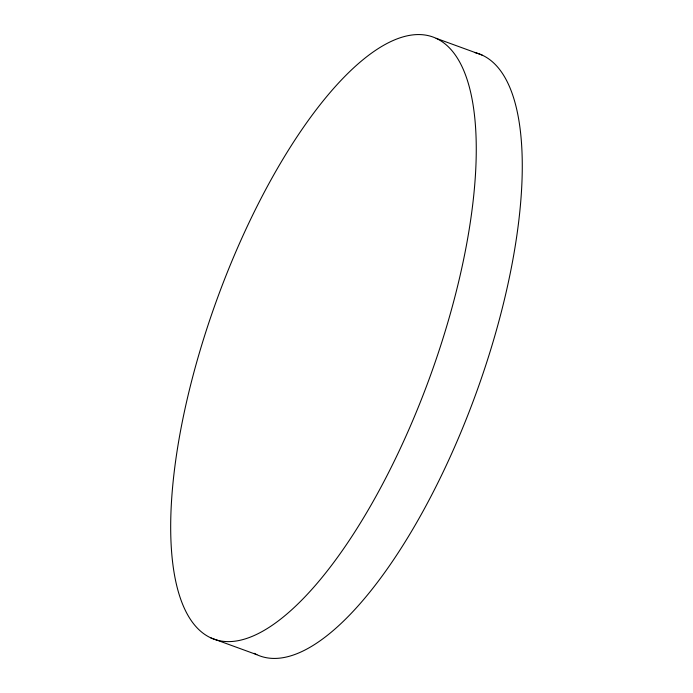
<?xml version="1.0" encoding="UTF-8"?>
<svg xmlns="http://www.w3.org/2000/svg" width="693" height="693" viewBox="0 0 693 693"><rect width="100%" height="100%" fill="white"/><g stroke="black" fill="none" stroke-linecap="round" stroke-linejoin="round"><path stroke-width="1.04" d="M436.131 38.314A320.374 113.323 -70 0 1 356.722 528.906A320.374 113.323 -70 0 1 177.694 447.158A320.374 113.323 -70 0 1 436.131 38.314L482.094 55.068M210.906 637.932L256.869 654.686M474.436 52.46A320.374 113.323 -70 0 1 475.337 395.374A320.374 113.323 -70 0 1 254.14 653.317"/></g></svg>
